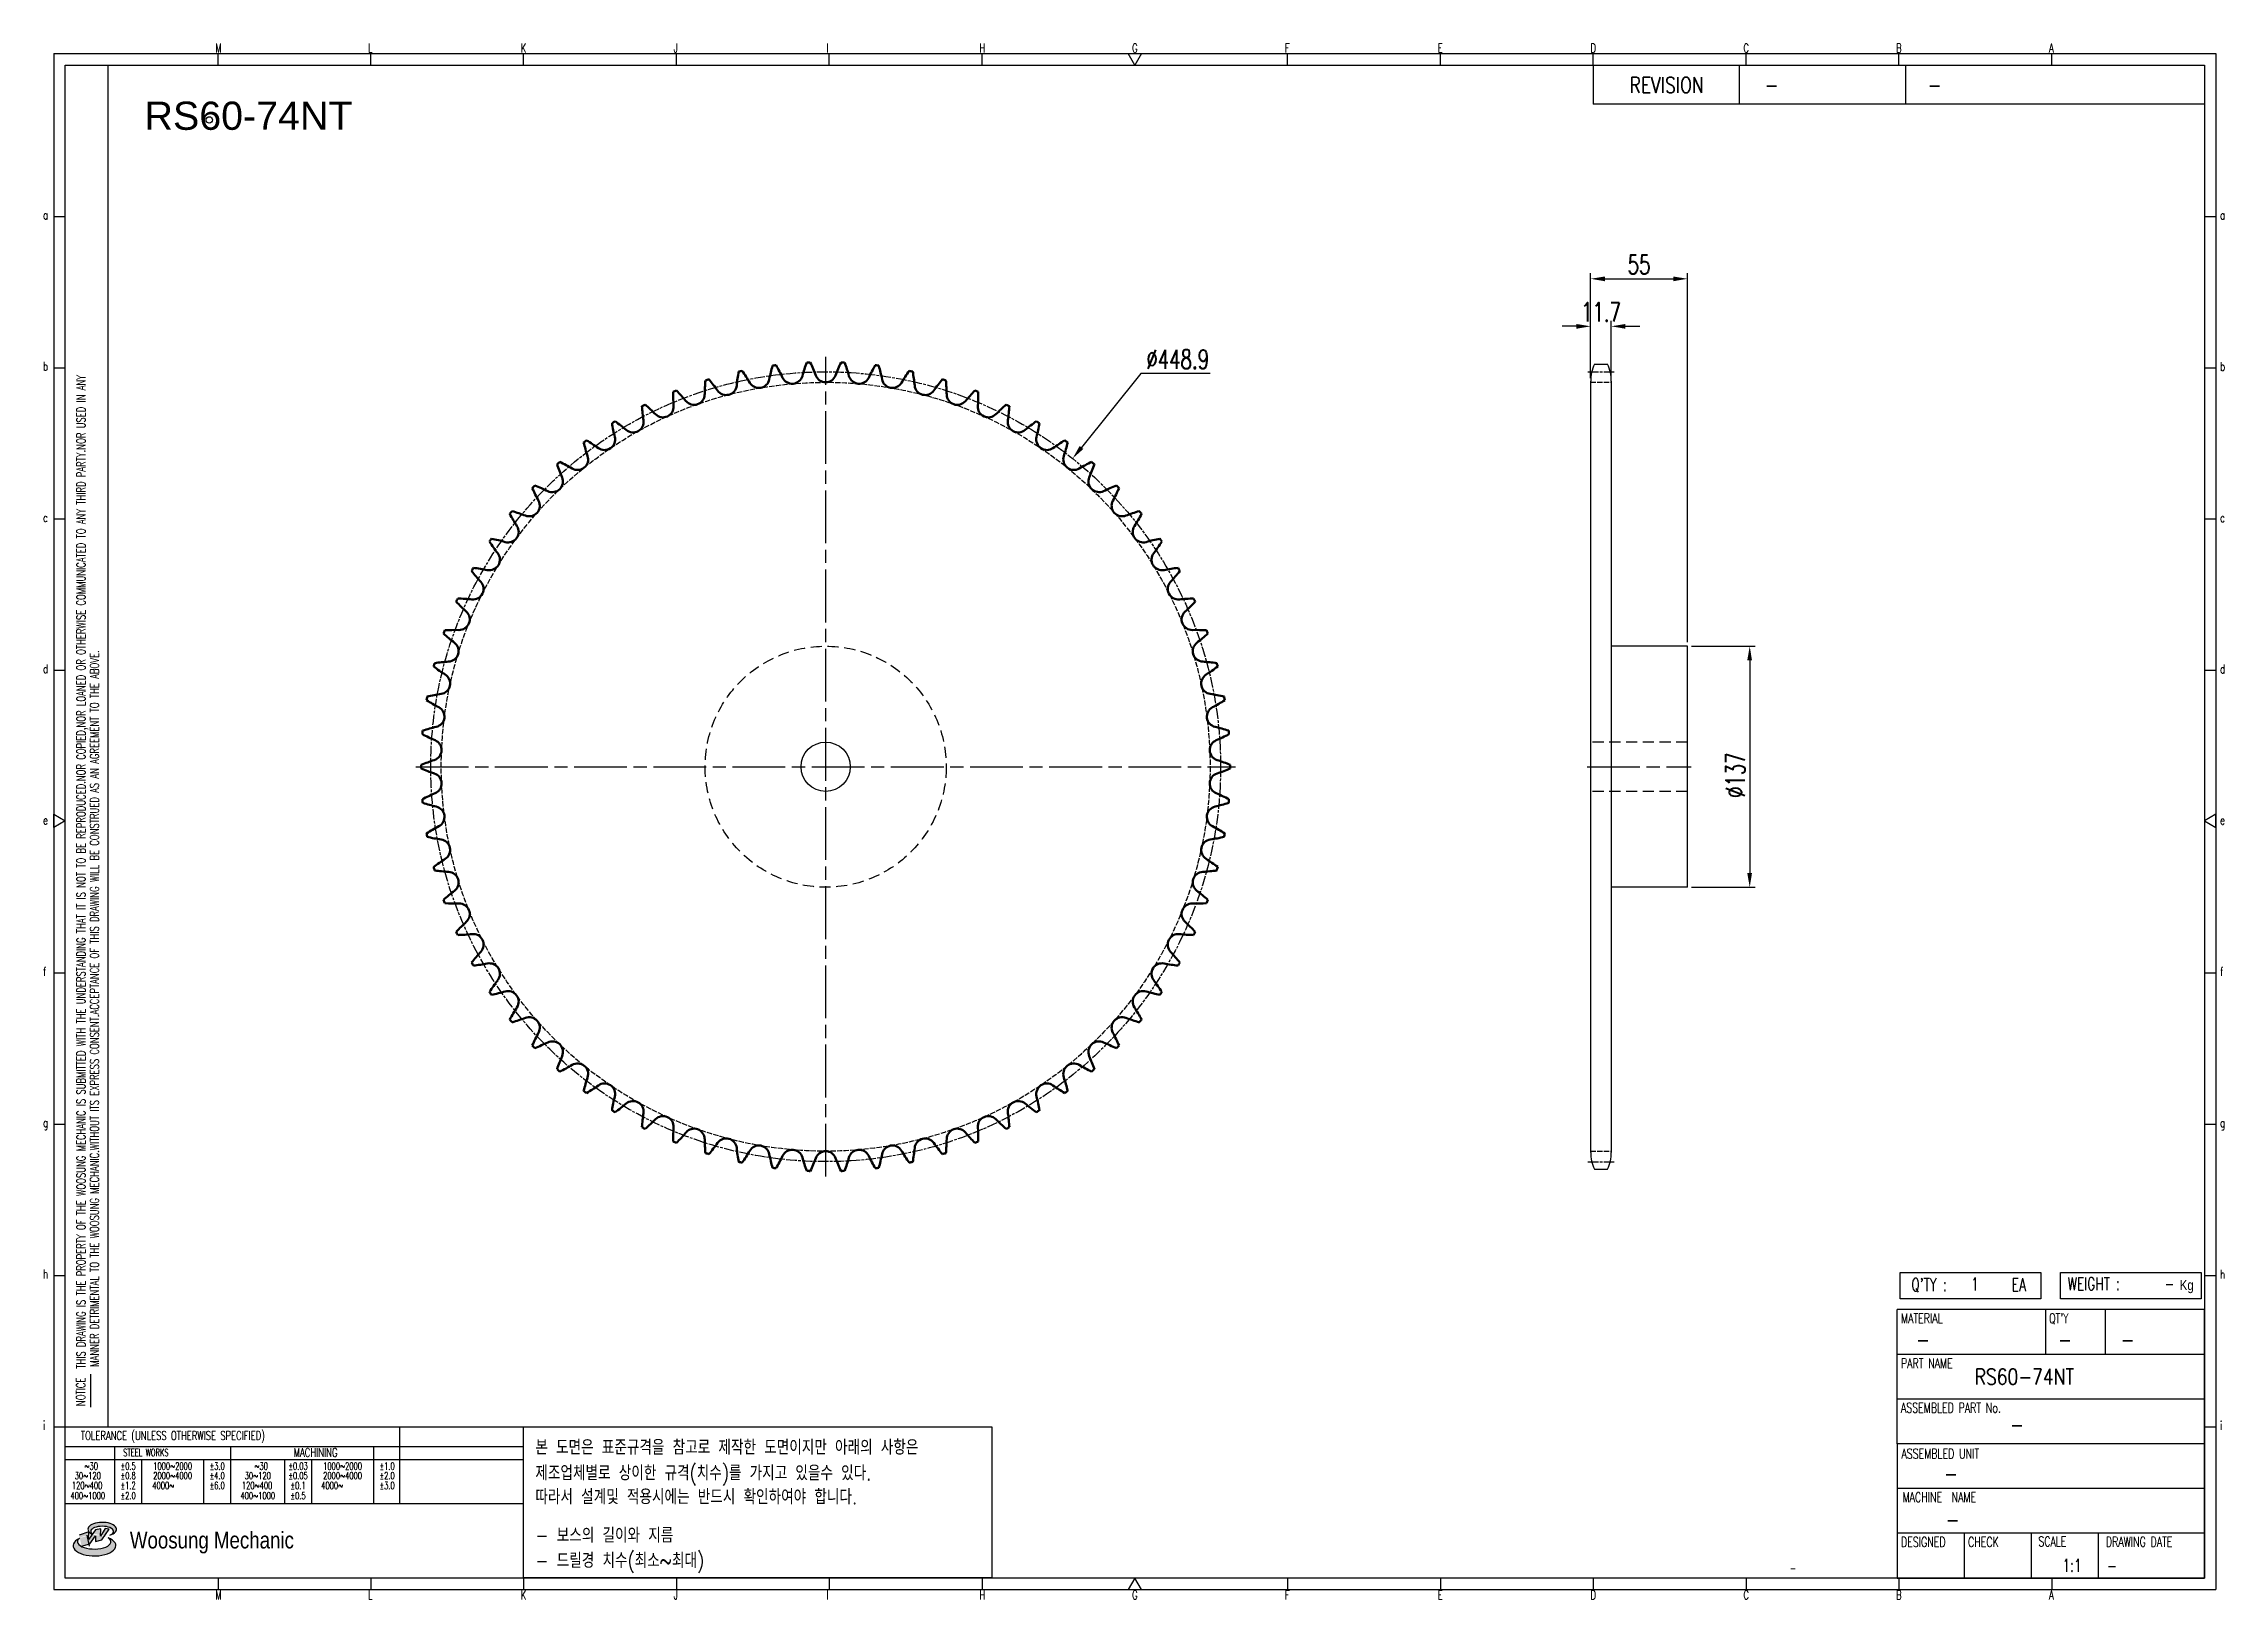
# Model space of a CAD drawing. Header units: millimetres. Extents: x 24037 to 25276, y 26 to 910.
import ezdxf
from ezdxf.enums import TextEntityAlignment as Align

# ---------------------------------------------------------------- set-up
doc = ezdxf.new("R2010")
doc.units = ezdxf.units.MM
for name, pattern in [('AM_ISO02W050', [7.5, 6, -1.5]), ('AM_ISO02W050x2', [3.75, 3, -0.75]), ('AM_ISO08W050', [18, 12, -1.5, 3, -1.5]), ('AM_ISO08W050x2', [9, 6, -0.75, 1.5, -0.75]), ('HIDDEN', [9.525, 6.35, -3.175])]:
    doc.linetypes.add(name, pattern=pattern)
for name, color, linetype, lineweight in [('AM_0N', 7, 'Continuous', 50), ('AM_3N', 6, 'AM_ISO02W050', 25), ('AM_7', 4, 'AM_ISO08W050', 25), ('AM_7N', 4, 'AM_ISO08W050', 25)]:
    doc.layers.add(name, color=color, linetype=linetype, lineweight=lineweight)
for name, color, linetype in [('HL', 2, 'HIDDEN'), ('S-DIM', 7, 'Continuous'), ('TITLE', 7, 'Continuous'), ('도면레이아웃', 7, 'Continuous')]:
    doc.layers.add(name, color=color, linetype=linetype)
doc.styles.add('HAN', font='ROMANS.shx', dxfattribs={"width": 0.7, "bigfont": 'whgtxt.shx'})
doc.styles.add('HKD_ST2', font='romans.shx', dxfattribs={"width": 0.7, "height": 4, "bigfont": '@extfont2.shx'})
doc.styles.add('HSG', font='SIMPLEX.shx', dxfattribs={"width": 0.7, "bigfont": 'HSG.shx'})
doc.styles.add('ROMANS', font='romans.shx', dxfattribs={"width": 0.7, "bigfont": 'whgtxt.shx'})
doc.styles.add('SLDTEXTSTYLE4', font='arial.ttf', dxfattribs={"width": 0.8})
doc.styles.get("Standard").update_dxf_attribs({"font": 'arial.ttf'})
doc.dimstyles.new('APP23', dxfattribs={"dimscale": 4.5, "dimtxt": 2.4, "dimasz": 1.8, "dimexe": 0.7, "dimexo": 0.5, "dimgap": 0.6, "dimtad": 1, "dimtoh": 1, "dimdec": 1, "dimrnd": 0.01, "dimzin": 9, "dimdsep": 46, "dimtxsty": 'HSG', "dimcen": 0, "dimclrd": 1, "dimclre": 1, "dimclrt": 256, "dimazin": 2, "dimtp": 1, "dimtm": 1, "dimtfac": 0.5, "dimtdec": 1, "dimtix": 1, "dimtofl": 0, "dimtmove": 0, "dimatfit": 3, "dimfxl": 0, "dimtvp": 1, "dimtolj": 2, "dimlwd": -1, "dimlwe": -1, "dimarcsym": 0})

# ---------------------------------------------------------------- blocks, each defined once
blk = doc.blocks.new('SUYWSHJH')
at = {"layer": '도면레이아웃'}
h = blk.add_hatch(color=10, dxfattribs=at)
h.paths.add_polyline_path([(1.544, 35.177), (1.554, 34.966), (1.779, 35.034), (2.054, 35.422), (1.908, 35.446), (1.728, 35.167), (1.741, 35.439), (1.547, 35.405), (1.292, 35.041), (1.295, 35.33), (0.943, 35.208), (1.03, 34.8), (1.336, 34.885)])
edge = h.paths.add_edge_path()
edge.add_ellipse((1.795, 35.421), major_axis=(-0.53, 0), ratio=0.487785, start_angle=122.36065, end_angle=403.39574)
edge.add_line((1.411, 35.244), (1.419, 35.261))
edge.add_ellipse((1.798, 35.344), major_axis=(-0.423, 0), ratio=0.444396, start_angle=131.58977, end_angle=386.19408, ccw=False)
edge = h.paths.add_edge_path()
edge.add_ellipse((1.512, 34.815), major_axis=(-0.793, 0), ratio=0.480113, start_angle=314.67633, end_angle=590.85213)
edge.add_ellipse((1.501, 34.958), major_axis=(-0.62, 0), ratio=0.43311, start_angle=331.7024, end_angle=574.42495, ccw=False)
for p, q in [((0, 90.118), (80.15, 90.118)), ((0, 90.118), (0, 33.191)), ((6.089, 89.693), (6.089, 90.118)), ((11.753, 89.693), (11.753, 90.118)), ((17.418, 89.693), (17.418, 90.118)), ((23.082, 89.693), (23.082, 90.118)), ((28.746, 89.693), (28.746, 90.118)), ((34.411, 89.693), (34.411, 90.118)), ((45.739, 89.693), (45.739, 90.118)), ((51.404, 89.693), (51.404, 90.118)), ((57.068, 89.693), (57.068, 90.118)), ((62.732, 89.693), (62.732, 90.118)), ((68.397, 89.693), (68.397, 90.118)), ((74.061, 89.693), (74.061, 90.118)), ((80.15, 90.118), (80.15, 33.191)), ((0, 84.085), (0.425, 84.085)), ((79.725, 84.085), (80.15, 84.085)), ((0, 78.478), (0.425, 78.478)), ((79.725, 78.478), (80.15, 78.478)), ((0, 72.87), (0.425, 72.87)), ((79.725, 72.87), (80.15, 72.87)), ((0, 67.262), (0.425, 67.262)), ((79.725, 67.262), (80.15, 67.262)), ((0, 56.047), (0.425, 56.047)), ((79.725, 56.047), (80.15, 56.047)), ((0, 50.439), (0.425, 50.439)), ((79.725, 50.439), (80.15, 50.439)), ((0, 44.832), (0.425, 44.832)), ((79.725, 44.832), (80.15, 44.832)), ((1.377, 39.947), (1.377, 41.174)), ((0, 39.224), (0.425, 39.224)), ((79.725, 39.224), (80.15, 39.224)), ((0, 33.191), (80.15, 33.191)), ((6.089, 33.616), (6.089, 33.191)), ((11.753, 33.616), (11.753, 33.191)), ((17.418, 33.616), (17.418, 33.191)), ((23.082, 33.616), (23.082, 33.191)), ((28.746, 33.616), (28.746, 33.191)), ((34.411, 33.616), (34.411, 33.191)), ((45.739, 33.616), (45.739, 33.191)), ((51.404, 33.616), (51.404, 33.191)), ((57.068, 33.616), (57.068, 33.191)), ((62.732, 33.616), (62.732, 33.191)), ((68.397, 33.616), (68.397, 33.191)), ((74.061, 33.616), (74.061, 33.191))]:
    blk.add_line(p, q)
at = {"color": 2}
for p, q in [((2.017, 39.224), (2.017, 89.693)), ((0.425, 39.224), (17.418, 39.224)), ((12.816, 39.224), (12.816, 36.382)), ((17.418, 33.616), (17.418, 39.224)), ((0.425, 38.487), (17.418, 38.487)), ((0.425, 38.012), (17.418, 38.012)), ((2.257, 38.487), (2.257, 36.382)), ((3.257, 38.012), (3.257, 36.382)), ((5.557, 38.012), (5.557, 36.382)), ((6.557, 38.5), (6.557, 36.382)), ((8.557, 38.012), (8.557, 36.382)), ((9.557, 38.026), (9.557, 36.382)), ((11.857, 38.487), (11.857, 36.382)), ((0.425, 36.382), (17.418, 36.382))]:
    blk.add_line(p, q, dxfattribs=at)
at = {"color": 6, "ltscale": 0.5}
for p, q in [((57.068, 89.693), (57.068, 88.246)), ((62.47, 89.693), (62.47, 88.246)), ((68.635, 89.693), (68.635, 88.246)), ((79.725, 88.246), (57.068, 88.246)), ((68.336, 38.59), (68.336, 43.563)), ((79.725, 43.563), (68.336, 43.563)), ((73.827, 43.563), (73.827, 41.905)), ((76.037, 43.563), (76.037, 41.905)), ((79.725, 38.59), (79.725, 43.563)), ((79.725, 41.905), (68.336, 41.905)), ((79.725, 40.248), (68.336, 40.248)), ((68.336, 38.59), (68.336, 33.616)), ((79.725, 38.59), (68.336, 38.59)), ((79.725, 33.616), (79.725, 38.59)), ((79.725, 36.932), (68.336, 36.932)), ((79.725, 35.274), (68.336, 35.274)), ((70.822, 33.616), (70.822, 35.274)), ((73.309, 33.616), (73.309, 35.274)), ((75.796, 33.616), (75.796, 35.274)), ((68.336, 33.616), (79.725, 33.616))]:
    blk.add_line(p, q, dxfattribs=at)
for points in [[(40.075, 89.693), (39.83, 90.118), (40.32, 90.118)], [(0.425, 89.693), (79.725, 89.693), (79.725, 33.616), (0.425, 33.616)], [(0.425, 61.679), (0, 61.433), (0, 61.924)], [(79.725, 61.679), (80.15, 61.433), (80.15, 61.924)], [(40.075, 33.616), (39.83, 33.191), (40.32, 33.191)]]:
    blk.add_lwpolyline(points, close=True)
at = {"layer": 'TITLE', "color": 20}
for p, q in [((68.449, 43.961), (68.449, 44.936)), ((68.449, 44.936), (73.654, 44.936)), ((73.654, 44.936), (73.654, 43.961)), ((74.39, 43.961), (74.39, 44.936)), ((74.39, 44.936), (79.595, 44.936)), ((79.595, 44.936), (79.595, 43.961)), ((73.654, 43.961), (68.449, 43.961)), ((79.595, 43.961), (74.39, 43.961))]:
    blk.add_line(p, q, dxfattribs=at)
at = {"layer": '도면레이아웃'}
for p, q in [((1.295, 35.33), (0.943, 35.208)), ((1.03, 34.8), (1.336, 34.885)), ((1.224, 35.208), (1.311, 34.8)), ((1.224, 35.208), (1.224, 35.208)), ((1.547, 35.405), (1.292, 35.041)), ((1.292, 35.041), (1.295, 35.33)), ((1.336, 34.885), (1.544, 35.177)), ((1.419, 35.261), (1.411, 35.244)), ((1.544, 35.177), (1.554, 34.966)), ((1.741, 35.439), (1.547, 35.405)), ((1.554, 34.966), (1.779, 35.034)), ((1.908, 35.446), (1.728, 35.167)), ((1.728, 35.167), (1.741, 35.439)), ((1.779, 35.034), (2.054, 35.422)), ((2.054, 35.422), (1.908, 35.446))]:
    blk.add_line(p, q, dxfattribs=at)
for centre, major_axis, ratio, start_param, end_param in [((1.795, 35.421), (-0.53, 0), 0.487785, 2.135596, 7.040584), ((1.512, 34.815), (-0.793, 0), 0.480113, 5.492138, 10.312315), ((1.501, 34.958), (-0.62, 0), 0.43311, 5.789299, 10.025607), ((1.798, 35.344), (-0.423, 0), 0.444396, 2.296675, 6.740358)]:
    blk.add_ellipse(centre, major_axis=major_axis, ratio=ratio, start_param=start_param, end_param=end_param, dxfattribs=at)
at = {"color": 4, "style": 'HKD_ST2', "width": 0.7}
for s, p in [('M', (5.988, 90.164)), ('L', (11.652, 90.164)), ('K', (17.316, 90.164)), ('J', (22.981, 90.164)), ('I', (28.645, 90.164)), ('H', (34.309, 90.164)), ('G', (39.974, 90.164)), ('F', (45.638, 90.164)), ('E', (51.302, 90.164)), ('D', (56.967, 90.164)), ('C', (62.631, 90.164)), ('B', (68.295, 90.164)), ('A', (73.96, 90.164)), ('a', (-0.395, 83.976)), ('a', (80.305, 83.97)), ('b', (-0.395, 78.368)), ('b', (80.305, 78.362)), ('c', (-0.395, 72.76)), ('c', (80.305, 72.754)), ('d', (-0.395, 67.153)), ('d', (80.305, 67.147)), ('e', (-0.395, 61.545)), ('e', (80.305, 61.539)), ('f', (-0.395, 55.937)), ('f', (80.305, 55.931)), ('g', (-0.395, 50.33)), ('g', (80.305, 50.324)), ('h', (-0.395, 44.722)), ('h', (80.305, 44.716)), ('i', (-0.395, 39.114)), ('i', (80.305, 39.108)), ('M', (5.988, 32.824)), ('L', (11.652, 32.824)), ('K', (17.316, 32.824)), ('J', (22.981, 32.824)), ('I', (28.645, 32.824)), ('H', (34.309, 32.824)), ('G', (39.974, 32.824)), ('F', (45.638, 32.824)), ('E', (51.302, 32.824)), ('D', (56.967, 32.824)), ('C', (62.631, 32.824)), ('B', (68.295, 32.824)), ('A', (73.96, 32.824))]:
    blk.add_text(s, height=0.326, dxfattribs=at).set_placement(p)
for s, height, style, width, p in [('REVISION', 0.5806, 'HAN', 0.8, (58.415, 88.664)), ('-', 0.581, 'HAN', 0.8, (63.426, 88.664)), ('-', 0.581, 'HAN', 0.8, (69.468, 88.664)), ("Q'TY : ", 0.4746, 'HKD_ST2', 0.7, (68.857, 44.253)), ('1', 0.475, 'HKD_ST2', 0.7, (71.071, 44.275)), ('EA', 0.4746, 'HKD_ST2', 0.7, (72.578, 44.253)), ('WEIGHT : ', 0.4746, 'HKD_ST2', 0.7, (74.65, 44.286)), ('-', 0.581, 'HAN', 0.8, (69.029, 42.157)), ('-', 0.581, 'HAN', 0.8, (74.289, 42.157)), ('-', 0.581, 'HAN', 0.8, (76.623, 42.157)), ('-', 0.581, 'HAN', 0.8, (72.515, 39.013)), ('-', 0.581, 'HAN', 0.8, (70.067, 37.189)), ('-', 0.581, 'HAN', 0.8, (70.126, 35.48)), ('1:1', 0.4746, 'HKD_ST2', 0.7, (74.458, 33.848)), ('-', 0.475, 'HKD_ST2', 0.7, (76.112, 33.837))]:
    blk.add_text(s, height=height, dxfattribs=dict(style=style, width=width)).set_placement(p)
at = {"color": 6, "style": 'HKD_ST2', "width": 0.7}
for s, p in [(' THIS DRAWING IS THE PROPERTY OF THE WOOSUNG MECHANIC IS SUBMITTED WITH THE UNDERSTANDING THAT IT IS NOT TO BE REPRODUCED.NOR COPIED,NOR LOANED OR OTHERWISE COMMUNICATED TO ANY THIRD PARTY.NOR USED IN ANY', (1.173, 41.217)), ('MANNER DETRIMENTAL TO THE WOOSUNG MECHANIC.WITHOUT ITS EXPRESS CONSENT.ACCEPTANCE OF THIS DRAWING WILL BE CONSTRUED AS AN AGREEMENT TO THE ABOVE.', (1.672, 41.447))]:
    blk.add_text(s, height=0.326266, rotation=90, dxfattribs=at).set_placement(p)
at = {"style": 'HKD_ST2', "width": 0.7}
blk.add_text('-', height=0.475, dxfattribs=at).set_placement((78.613, 44.286), align=Align.RIGHT)
at = {"color": 4, "style": 'HKD_ST2', "width": 0.7}
for s, height, p in [('MATERIAL', 0.3651, (68.474, 43.425)), ("QT'Y", 0.3651, (73.965, 43.425)), ('PART NAME', 0.3651, (68.474, 41.756)), ('ASSEMBLED PART No.', 0.36511, (68.474, 40.109)), ('ASSEMBLED UNIT', 0.36511, (68.49, 38.408)), ('MACHINE  NAME', 0.36511, (68.532, 36.794)), ('DESIGNED', 0.3651, (68.474, 35.136)), ('CHECK', 0.3651, (70.961, 35.136)), ('SCALE', 0.3651, (73.566, 35.153)), ('DRAWING DATE', 0.36511, (76.071, 35.141))]:
    blk.add_text(s, height=height, dxfattribs=at).set_placement(p, align=Align.TOP_LEFT)
at = {"style": 'HKD_ST2', "width": 0.7}
blk.add_text('NOTICE', height=0.3263, rotation=90, dxfattribs=at).set_placement((1.163, 39.988))
for s, height, style, width, p in [('TOLERANCE (UNLESS OTHERWISE SPECIFIED)', 0.32627, 'HKD_ST2', 0.7, (4.417, 38.896)), ('-', 0.326, 'ROMANS', 0.65, (64.469, 33.975))]:
    blk.add_text(s, height=height, dxfattribs=dict(style=style, width=width)).set_placement(p, align=Align.MIDDLE_CENTER)
at = {"color": 4, "style": 'HKD_ST2', "width": 0.7}
for s, height, p in [('STEEL WORKS', 0.26101, (3.416, 38.268)), ('MACHINING', 0.3263, (9.707, 38.27)), ('%%P0.5', 0.261, (2.757, 37.762)), ('%%P0.8', 0.261, (2.757, 37.411)), ('%%P3.0', 0.261, (6.057, 37.762)), ('%%P4.0', 0.261, (6.057, 37.411)), ('%%P0.03', 0.261, (9.057, 37.762)), ('%%P0.05', 0.261, (9.057, 37.411)), ('%%P1.0', 0.261, (12.357, 37.762)), ('%%P2.0', 0.261, (12.357, 37.411)), ('%%P1.2', 0.261, (2.757, 37.045)), ('%%P2.0', 0.261, (2.757, 36.67)), ('%%P6.0', 0.261, (6.057, 37.045)), ('%%P0.1', 0.261, (9.057, 37.045)), ('%%P0.5', 0.261, (9.057, 36.67)), ('%%P3.0', 0.261, (12.357, 37.045))]:
    blk.add_text(s, height=height, dxfattribs=at).set_placement(p, align=Align.MIDDLE)
for s, height, p in [('30%%126120', 0.261, (1.263, 37.411)), ('%%12630', 0.261, (1.389, 37.762)), ('2000%%1264000', 0.26101, (4.407, 37.411)), ('1000%%1262000', 0.26101, (4.407, 37.762)), ('30%%126120', 0.261, (7.563, 37.411)), ('%%12630', 0.261, (7.689, 37.762)), ('2000%%1264000', 0.26101, (10.707, 37.411)), ('1000%%1262000', 0.26101, (10.707, 37.762)), ('400%%1261000', 0.26101, (1.263, 36.67)), ('120%%126400', 0.26101, (1.237, 37.045)), ('4000%%126', 0.261, (4.061, 37.045)), ('400%%1261000', 0.26101, (7.563, 36.67)), ('120%%126400', 0.26101, (7.537, 37.045)), ('4000%%126', 0.261, (10.321, 37.045))]:
    blk.add_text(s, height=height, dxfattribs=at).set_placement(p, align=Align.MIDDLE_CENTER)
at = {"color": 1, "style": 'SLDTEXTSTYLE4', "width": 0.8}
blk.add_text('Woosung Mechanic', height=0.61957, dxfattribs=at).set_placement((2.822, 34.711))
at = {"layer": 'TITLE', "width": 0.8}
blk.add_text('Kg', height=0.3789, dxfattribs=at).set_placement((78.807, 44.286))
blk = doc.blocks.new('*D2')
at = {"layer": 'Defpoints', "color": 0, "transparency": 16777216}
for p in [(24928, 749.5), (24916.3, 717.7), (24928, 717.7)]:
    blk.add_point(p, dxfattribs=at)
at = {"layer": 'S-DIM', "color": 1, "transparency": 16777216}
for p, q in [((24908.2, 749.5), (24900.1, 749.5)), ((24916.3, 720), (24916.3, 752.6)), ((24928, 720), (24928, 752.6)), ((24936.1, 749.5), (24944.2, 749.5))]:
    blk.add_line(p, q, dxfattribs=at)
for points in [[(24908.2, 750.8), (24908.2, 748.1), (24916.3, 749.5)], [(24936.1, 750.8), (24936.1, 748.1), (24928, 749.5)]]:
    blk.add_solid(points, dxfattribs=at)
at = {"layer": 'S-DIM', "transparency": 16777216, "insert": (24922.2, 757.6), "char_height": 10.8, "attachment_point": 5, "style": 'HSG'}
blk.add_mtext('\\A2;11.7', dxfattribs=at)
blk = doc.blocks.new('*D3')
at = {"layer": 'Defpoints', "color": 0, "transparency": 16777216}
for p in [(24971.3, 776.5), (24916.3, 717.7), (24971.3, 567.7)]:
    blk.add_point(p, dxfattribs=at)
at = {"layer": 'S-DIM', "color": 1, "transparency": 16777216}
for p, q in [((24916.3, 720), (24916.3, 779.6)), ((24924.4, 776.5), (24963.2, 776.5)), ((24971.3, 569.9), (24971.3, 779.6))]:
    blk.add_line(p, q, dxfattribs=at)
for points in [[(24924.4, 777.8), (24924.4, 775.1), (24916.3, 776.5)], [(24963.2, 777.8), (24963.2, 775.1), (24971.3, 776.5)]]:
    blk.add_solid(points, dxfattribs=at)
at = {"layer": 'S-DIM', "transparency": 16777216, "insert": (24943.8, 784.6), "char_height": 10.8, "attachment_point": 5, "style": 'HSG'}
blk.add_mtext('\\A2;55', dxfattribs=at)
blk = doc.blocks.new('*D4')
at = {"layer": 'Defpoints', "color": 0, "transparency": 16777216}
for p in [(24971.3, 567.7), (24971.3, 430.7), (25006.7, 430.7)]:
    blk.add_point(p, dxfattribs=at)
at = {"layer": 'S-DIM', "color": 1, "transparency": 16777216}
for p, q in [((24973.6, 567.7), (25009.8, 567.7)), ((25006.7, 559.6), (25006.7, 438.8)), ((24973.6, 430.7), (25009.8, 430.7))]:
    blk.add_line(p, q, dxfattribs=at)
for points in [[(25005.3, 559.6), (25008, 559.6), (25006.7, 567.7)], [(25005.3, 438.8), (25008, 438.8), (25006.7, 430.7)]]:
    blk.add_solid(points, dxfattribs=at)
at = {"layer": 'S-DIM', "transparency": 16777216, "insert": (24998.6, 494.4), "char_height": 10.8, "attachment_point": 5, "rotation": 90, "style": 'HSG'}
blk.add_mtext('\\A2;%%c137', dxfattribs=at)
blk = doc.blocks.new('*D5')
at = {"layer": 'Defpoints', "color": 0, "transparency": 16777216}
for p in [(24621.9, 674.4), (24341.2, 324)]:
    blk.add_point(p, dxfattribs=at)
at = {"layer": 'S-DIM', "color": 1, "transparency": 16777216}
for p, q in [((24660.6, 722.7), (24626.9, 680.7)), ((24700, 722.7), (24660.6, 722.7))]:
    blk.add_line(p, q, dxfattribs=at)
blk.add_solid([(24625.9, 681.5), (24628, 679.8), (24621.9, 674.4)], dxfattribs=at)
at = {"layer": 'S-DIM', "transparency": 16777216, "insert": (24681.6, 730.8), "char_height": 10.8, "attachment_point": 5, "style": 'HSG'}
blk.add_mtext('\\A2;∅448.9', dxfattribs=at)

msp = doc.modelspace()

# ---------------------------------------------------------------- linework, layer by layer
for p, q in [((24918.41, 727.89), (24925.94, 727.89)), ((24916.33, 280), (24916.33, 718.39)), ((24928.03, 718.39), (24928.03, 280)), ((24971.33, 567.7), (24928.03, 567.7)), ((24971.33, 430.7), (24971.33, 567.7)), ((24971.33, 430.7), (24928.03, 430.7)), ((24918.41, 270.5), (24925.94, 270.5))]:
    msp.add_line(p, q)
at = {"color": 4}
msp.add_lwpolyline([(24309.89, 124.14), (24576.05, 124.14), (24576.05, 38.17), (24309.89, 38.17)], close=True, dxfattribs=at)
for centre, radius in [((24131.24, 866.74), 1.85), ((24481.55, 499.2), 14)]:
    msp.add_circle(centre, radius)
for centre, start, end in [((24939.03, 718.39), 155.25994, 180), ((24905.33, 718.39), 0, 24.74006), ((24939.03, 280), 180, 204.74006), ((24905.33, 280), 335.25994, 0)]:
    msp.add_arc(centre, 22.7, start, end)
at = {"layer": 'AM_0N'}
for centre, radius, start, end in [((24481.55, 499.2), 229.94, 106.77065, 107.2834), ((24331.32, 650.36), 108.62, 35.2027, 39.43817), ((24538.99, 704.43), 108.62, 169.75102, 173.98649), ((24481.55, 499.2), 229.94, 101.90579, 102.41853), ((24344.68, 662.55), 108.62, 30.33784, 34.57331), ((24443.61, 720.46), 6.01, 210.33784, 349.12162), ((24556.19, 698.82), 108.62, 164.88615, 169.12162), ((24481.55, 499.2), 229.94, 97.04092, 97.55367), ((24359.03, 673.57), 108.62, 25.47297, 29.70844), ((24462.52, 722.88), 6.01, 205.47297, 344.25676), ((24572.85, 691.77), 108.62, 160.02129, 164.25676), ((24481.55, 499.2), 229.94, 92.17606, 92.6888), ((24374.26, 683.34), 108.62, 20.60811, 24.84358), ((24481.55, 723.68), 6.01, 200.60811, 339.39189), ((24588.85, 683.34), 108.62, 155.15642, 159.39189), ((24481.55, 499.2), 229.94, 87.3112, 87.82394), ((24390.26, 691.77), 108.62, 15.74324, 19.97871), ((24500.59, 722.88), 6.01, 195.74324, 334.52703), ((24604.08, 673.57), 108.62, 150.29156, 154.52703), ((24481.55, 499.2), 229.94, 82.44633, 82.95908), ((24406.92, 698.82), 108.62, 10.87838, 15.11385), ((24519.49, 720.46), 6.01, 190.87838, 329.66216), ((24618.43, 662.55), 108.62, 145.42669, 149.66216), ((24481.55, 499.2), 229.94, 77.58147, 78.09421), ((24424.12, 704.43), 108.62, 6.01351, 10.24898), ((24631.79, 650.36), 108.62, 140.56183, 144.7973), ((24481.55, 499.2), 229.94, 72.7166, 73.22935), ((24481.55, 499.2), 229.94, 111.63552, 112.14826), ((24503.48, 711.19), 108.62, 179.48075, 183.71622), ((24319.04, 637.07), 108.62, 40.06757, 44.30304), ((24406.77, 710.86), 6.01, 220.06757, 358.85135), ((24521.38, 708.56), 108.62, 174.61588, 178.85135), ((24424.99, 716.44), 6.01, 215.2027, 353.98649), ((24538.12, 716.44), 6.01, 186.01351, 324.7973), ((24441.73, 708.56), 108.62, 1.14865, 5.38412), ((24556.34, 710.86), 6.01, 181.14865, 319.93243), ((24644.07, 637.07), 108.62, 135.69696, 139.93243), ((24481.55, 499.2), 229.94, 67.85174, 68.36448), ((24459.63, 711.19), 108.62, 356.28378, 0.51925), ((24481.55, 499.2), 229.94, 121.36525, 121.87799), ((24467.34, 711.84), 108.62, 189.21048, 193.44595), ((24298.08, 607.62), 108.62, 49.7973, 54.03276), ((24372.07, 695.18), 6.01, 229.7973, 8.58108), ((24481.55, 499.2), 229.94, 116.50038, 117.01313), ((24485.42, 712.28), 108.62, 184.34561, 188.58108), ((24307.93, 622.79), 108.62, 44.93243, 49.1679), ((24389.09, 703.76), 6.01, 224.93243, 3.71622), ((24574.02, 703.76), 6.01, 176.28378, 315.06757), ((24655.17, 622.79), 108.62, 130.8321, 135.06757), ((24481.55, 499.2), 229.94, 62.98687, 63.49962), ((24591.03, 695.18), 6.01, 171.41892, 310.2027), ((24477.68, 712.28), 108.62, 351.41892, 355.65439), ((24665.03, 607.62), 108.62, 125.96724, 130.2027), ((24481.55, 499.2), 229.94, 58.12201, 58.63475), ((24495.77, 711.84), 108.62, 346.55405, 350.78952), ((24481.55, 499.2), 229.94, 126.23011, 126.74286), ((24449.36, 709.87), 108.62, 194.07534, 198.31081), ((24289.54, 591.67), 108.62, 54.66216, 58.89763), ((24355.85, 685.19), 6.01, 234.66216, 13.44595), ((24607.26, 685.19), 6.01, 166.55405, 305.33784), ((24673.56, 591.67), 108.62, 121.10237, 125.33784), ((24513.75, 709.87), 108.62, 341.68919, 345.92466), ((24481.55, 499.2), 229.94, 53.25714, 53.76989), ((24481.55, 499.2), 229.94, 131.09498, 131.60772), ((24431.6, 706.38), 108.62, 198.94021, 203.17568), ((24282.39, 575.06), 108.62, 59.52703, 63.76249), ((24340.53, 673.86), 6.01, 239.52703, 18.31081), ((24622.58, 673.86), 6.01, 161.68919, 300.47297), ((24680.72, 575.06), 108.62, 116.23751, 120.47297), ((24531.5, 706.38), 108.62, 336.82432, 341.05979), ((24481.55, 499.2), 229.94, 48.39228, 48.90502), ((24481.55, 499.2), 229.94, 135.95984, 136.47259), ((24414.21, 701.4), 108.62, 203.80507, 208.04054), ((24276.68, 557.89), 108.62, 64.39189, 68.62736), ((24326.22, 661.27), 6.01, 244.39189, 23.17568), ((24636.89, 661.27), 6.01, 156.82432, 295.60811), ((24686.43, 557.89), 108.62, 111.37264, 115.60811), ((24548.89, 701.4), 108.62, 331.95946, 336.19493), ((24481.55, 499.2), 229.94, 43.52741, 44.04016), ((24313.04, 647.51), 6.01, 249.25676, 28.04054), ((24650.07, 647.51), 6.01, 151.95946, 290.74324), ((24301.07, 632.68), 6.01, 254.12162, 32.90541), ((24481.55, 499.2), 229.94, 140.82471, 141.33745), ((24397.31, 694.96), 108.62, 208.66994, 212.90541), ((24272.44, 540.31), 108.62, 69.25676, 73.49222), ((24690.67, 540.31), 108.62, 106.50778, 110.74324), ((24662.04, 632.68), 6.01, 147.09459, 285.87838), ((24565.8, 694.96), 108.62, 327.09459, 331.33006), ((24481.55, 499.2), 229.94, 38.66255, 39.17529), ((24290.4, 616.9), 6.01, 258.98649, 37.77027), ((24481.55, 499.2), 229.94, 145.68957, 146.20232), ((24381.01, 687.11), 108.62, 213.5348, 217.77027), ((24269.7, 522.42), 108.62, 74.12162, 78.35709), ((24693.4, 522.42), 108.62, 101.64291, 105.87838), ((24672.71, 616.9), 6.01, 142.22973, 281.01351), ((24582.1, 687.11), 108.62, 322.22973, 326.4652), ((24481.55, 499.2), 229.94, 33.79768, 34.31043), ((24481.55, 499.2), 229.94, 150.55444, 151.06718), ((24365.44, 677.91), 108.62, 218.39967, 222.63514), ((24268.5, 504.37), 108.62, 78.98649, 83.22195), ((24694.61, 504.37), 108.62, 96.77805, 101.01351), ((24597.67, 677.91), 108.62, 317.36486, 321.60033), ((24481.55, 499.2), 229.94, 28.93282, 29.44556), ((24281.1, 600.26), 6.01, 263.85135, 42.63514), ((24682, 600.26), 6.01, 137.36486, 276.14865), ((24481.55, 499.2), 229.94, 155.4193, 155.93205), ((24350.7, 667.42), 108.62, 223.26453, 227.5), ((24268.82, 486.29), 108.62, 83.85135, 88.08682), ((24273.25, 582.9), 6.01, 268.71622, 47.5), ((24694.28, 486.29), 108.62, 91.91318, 96.14865), ((24689.85, 582.9), 6.01, 132.5, 271.28378), ((24612.41, 667.42), 108.62, 312.5, 316.73547), ((24481.55, 499.2), 229.94, 24.06795, 24.5807), ((24481.55, 499.2), 229.94, 160.28417, 160.79691), ((24336.9, 655.71), 108.62, 228.1294, 232.36486), ((24270.69, 468.29), 108.62, 88.71622, 92.95168), ((24692.42, 468.29), 108.62, 87.04832, 91.28378), ((24626.2, 655.71), 108.62, 307.63514, 311.8706), ((24481.55, 499.2), 229.94, 19.20309, 19.71583), ((24481.55, 499.2), 229.94, 165.14903, 165.66178), ((24274.07, 450.52), 108.62, 93.58108, 97.81655), ((24266.91, 564.93), 6.01, 273.58108, 52.36486), ((24696.2, 564.93), 6.01, 127.63514, 266.41892), ((24689.04, 450.52), 108.62, 82.18345, 86.41892), ((24481.55, 499.2), 229.94, 14.33822, 14.85097), ((24324.15, 642.88), 108.62, 232.99426, 237.22973), ((24262.1, 546.49), 6.01, 278.44595, 57.22973), ((24701, 546.49), 6.01, 122.77027, 261.55405), ((24638.95, 642.88), 108.62, 302.77027, 307.00574), ((24481.55, 499.2), 229.94, 170.0139, 170.52664), ((24312.53, 629.01), 108.62, 237.85913, 242.09459), ((24278.94, 433.1), 108.62, 98.44595, 102.68141), ((24258.88, 527.71), 6.01, 283.31081, 62.09459), ((24704.22, 527.71), 6.01, 117.90541, 256.68919), ((24684.17, 433.1), 108.62, 77.31859, 81.55405), ((24650.57, 629.01), 108.62, 297.90541, 302.14087), ((24481.55, 499.2), 229.94, 9.47336, 9.9861), ((24285.28, 416.16), 108.62, 103.31081, 107.54628), ((24677.83, 416.16), 108.62, 72.45372, 76.68919), ((24481.55, 499.2), 229.94, 174.87876, 175.39151), ((24302.13, 614.21), 108.62, 242.72399, 246.95946), ((24257.27, 508.72), 6.01, 288.17568, 66.95946), ((24705.84, 508.72), 6.01, 113.04054, 251.82432), ((24660.97, 614.21), 108.62, 293.04054, 297.27601), ((24481.55, 499.2), 229.94, 4.60849, 5.12124), ((24293.03, 399.81), 108.62, 108.17568, 112.41114), ((24481.55, 499.2), 229.94, 179.74363, 180.25637), ((24293.03, 598.58), 108.62, 247.58886, 251.82432), ((24670.08, 399.81), 108.62, 67.58886, 71.82432), ((24670.08, 598.58), 108.62, 288.17568, 292.41114), ((24481.55, 499.2), 229.94, 359.74363, 0.25637), ((24302.13, 384.18), 108.62, 113.04054, 117.27601), ((24257.27, 489.67), 6.01, 293.04054, 71.82432), ((24705.84, 489.67), 6.01, 108.17568, 246.95946), ((24660.97, 384.18), 108.62, 62.72399, 66.95946), ((24481.55, 499.2), 229.94, 184.60849, 185.12124), ((24285.28, 582.24), 108.62, 252.45372, 256.68919), ((24258.88, 470.68), 6.01, 297.90541, 76.68919), ((24704.22, 470.68), 6.01, 103.31081, 242.09459), ((24677.83, 582.24), 108.62, 283.31081, 287.54628), ((24481.55, 499.2), 229.94, 354.87876, 355.39151), ((24312.53, 369.38), 108.62, 117.90541, 122.14087), ((24481.55, 499.2), 229.94, 189.47336, 189.9861), ((24278.94, 565.29), 108.62, 257.31859, 261.55405), ((24684.17, 565.29), 108.62, 278.44595, 282.68141), ((24650.57, 369.38), 108.62, 57.85913, 62.09459), ((24481.55, 499.2), 229.94, 350.0139, 350.52664), ((24324.15, 355.51), 108.62, 122.77027, 127.00574), ((24262.1, 451.9), 6.01, 302.77027, 81.55405), ((24701, 451.9), 6.01, 98.44595, 237.22973), ((24638.95, 355.51), 108.62, 52.99426, 57.22973), ((24481.55, 499.2), 229.94, 194.33822, 194.85097), ((24274.07, 547.87), 108.62, 262.18345, 266.41892), ((24266.91, 433.46), 6.01, 307.63514, 86.41892), ((24696.2, 433.46), 6.01, 93.58108, 232.36486), ((24689.04, 547.87), 108.62, 273.58108, 277.81655), ((24481.55, 499.2), 229.94, 345.14903, 345.66178), ((24336.9, 342.68), 108.62, 127.63514, 131.8706), ((24481.55, 499.2), 229.94, 199.20309, 199.71583), ((24270.69, 530.1), 108.62, 267.04832, 271.28378), ((24273.25, 415.5), 6.01, 312.5, 91.28378), ((24689.85, 415.5), 6.01, 88.71622, 227.5), ((24692.42, 530.1), 108.62, 268.71622, 272.95168), ((24626.2, 342.68), 108.62, 48.1294, 52.36486), ((24481.55, 499.2), 229.94, 340.28417, 340.79691), ((24350.7, 330.98), 108.62, 132.5, 136.73547), ((24612.41, 330.98), 108.62, 43.26453, 47.5), ((24481.55, 499.2), 229.94, 204.06795, 204.5807), ((24268.82, 512.11), 108.62, 271.91318, 276.14865), ((24281.1, 398.13), 6.01, 317.36486, 96.14865), ((24682, 398.13), 6.01, 83.85135, 222.63514), ((24694.28, 512.11), 108.62, 263.85135, 268.08682), ((24481.55, 499.2), 229.94, 335.4193, 335.93205), ((24365.44, 320.49), 108.62, 137.36486, 141.60033), ((24481.55, 499.2), 229.94, 208.93282, 209.44556), ((24268.5, 494.02), 108.62, 276.77805, 281.01351), ((24290.4, 381.5), 6.01, 322.22973, 101.01351), ((24672.71, 381.5), 6.01, 78.98649, 217.77027), ((24694.61, 494.02), 108.62, 258.98649, 263.22195), ((24597.67, 320.49), 108.62, 38.39967, 42.63514), ((24481.55, 499.2), 229.94, 330.55444, 331.06718), ((24381.01, 311.28), 108.62, 142.22973, 146.4652), ((24582.1, 311.28), 108.62, 33.5348, 37.77027), ((24481.55, 499.2), 229.94, 213.79768, 214.31043), ((24269.7, 475.97), 108.62, 281.64291, 285.87838), ((24301.07, 365.71), 6.01, 327.09459, 105.87838), ((24397.31, 303.43), 108.62, 147.09459, 151.33006), ((24662.04, 365.71), 6.01, 74.12162, 212.90541), ((24565.8, 303.43), 108.62, 28.66994, 32.90541), ((24693.4, 475.97), 108.62, 254.12162, 258.35709), ((24481.55, 499.2), 229.94, 325.68957, 326.20232), ((24481.55, 499.2), 229.94, 218.66255, 219.17529), ((24272.44, 458.09), 108.62, 286.50778, 290.74324), ((24313.04, 350.88), 6.01, 331.95946, 110.74324), ((24414.21, 296.99), 108.62, 151.95946, 156.19493), ((24650.07, 350.88), 6.01, 69.25676, 208.04054), ((24548.89, 296.99), 108.62, 23.80507, 28.04054), ((24690.67, 458.09), 108.62, 249.25676, 253.49222), ((24481.55, 499.2), 229.94, 320.82471, 321.33745), ((24481.55, 499.2), 229.94, 223.52741, 224.04016), ((24276.68, 440.5), 108.62, 291.37264, 295.60811), ((24326.22, 337.13), 6.01, 336.82432, 115.60811), ((24431.6, 292.01), 108.62, 156.82432, 161.05979), ((24636.89, 337.13), 6.01, 64.39189, 203.17568), ((24531.5, 292.01), 108.62, 18.94021, 23.17568), ((24686.43, 440.5), 108.62, 244.39189, 248.62736), ((24481.55, 499.2), 229.94, 315.95984, 316.47259), ((24481.55, 499.2), 229.94, 228.39228, 228.90502), ((24282.39, 423.34), 108.62, 296.23751, 300.47297), ((24340.53, 324.54), 6.01, 341.68919, 120.47297), ((24449.36, 288.52), 108.62, 161.68919, 165.92466), ((24622.58, 324.54), 6.01, 59.52703, 198.31081), ((24513.75, 288.52), 108.62, 14.07534, 18.31081), ((24680.72, 423.34), 108.62, 239.52703, 243.76249), ((24481.55, 499.2), 229.94, 311.09498, 311.60772), ((24481.55, 499.2), 229.94, 233.25714, 233.76989), ((24289.54, 406.72), 108.62, 301.10237, 305.33784), ((24355.85, 313.21), 6.01, 346.55405, 125.33784), ((24467.34, 286.55), 108.62, 166.55405, 170.78952), ((24607.26, 313.21), 6.01, 54.66216, 193.44595), ((24495.77, 286.55), 108.62, 9.21048, 13.44595), ((24673.56, 406.72), 108.62, 234.66216, 238.89763), ((24481.55, 499.2), 229.94, 306.23011, 306.74286), ((24481.55, 499.2), 229.94, 238.12201, 238.63475), ((24298.08, 390.77), 108.62, 305.96724, 310.2027), ((24372.07, 303.22), 6.01, 351.41892, 130.2027), ((24485.42, 286.11), 108.62, 171.41892, 175.65439), ((24307.93, 375.6), 108.62, 310.8321, 315.06757), ((24389.09, 294.64), 6.01, 356.28378, 135.06757), ((24574.02, 294.64), 6.01, 44.93243, 183.71622), ((24655.17, 375.6), 108.62, 224.93243, 229.1679), ((24591.03, 303.22), 6.01, 49.7973, 188.58108), ((24477.68, 286.11), 108.62, 4.34561, 8.58108), ((24665.03, 390.77), 108.62, 229.7973, 234.03276), ((24481.55, 499.2), 229.94, 301.36525, 301.87799), ((24481.55, 499.2), 229.94, 242.98687, 243.49962), ((24503.48, 287.21), 108.62, 176.28378, 180.51925), ((24481.55, 499.2), 229.94, 247.85174, 248.36448), ((24319.04, 361.32), 108.62, 315.69696, 319.93243), ((24406.77, 287.53), 6.01, 1.14865, 139.93243), ((24521.38, 289.83), 108.62, 181.14865, 185.38412), ((24331.32, 348.04), 108.62, 320.56183, 324.7973), ((24424.99, 281.95), 6.01, 6.01351, 144.7973), ((24538.12, 281.95), 6.01, 35.2027, 173.98649), ((24631.79, 348.04), 108.62, 215.2027, 219.43817), ((24441.73, 289.83), 108.62, 354.61588, 358.85135), ((24556.34, 287.53), 6.01, 40.06757, 178.85135), ((24644.07, 361.32), 108.62, 220.06757, 224.30304), ((24481.55, 499.2), 229.94, 291.63552, 292.14826), ((24459.63, 287.21), 108.62, 359.48075, 3.71622), ((24481.55, 499.2), 229.94, 296.50038, 297.01313), ((24481.55, 499.2), 229.94, 252.7166, 253.22935), ((24538.99, 293.96), 108.62, 186.01351, 190.24898), ((24481.55, 499.2), 229.94, 257.58147, 258.09421), ((24344.68, 335.84), 108.62, 325.42669, 329.66216), ((24443.61, 277.94), 6.01, 10.87838, 149.66216), ((24556.19, 299.57), 108.62, 190.87838, 195.11385), ((24359.03, 324.82), 108.62, 330.29156, 334.52703), ((24462.52, 275.52), 6.01, 15.74324, 154.52703), ((24572.85, 306.62), 108.62, 195.74324, 199.97871), ((24374.26, 315.06), 108.62, 335.15642, 339.39189), ((24481.55, 274.71), 6.01, 20.60811, 159.39189), ((24588.85, 315.06), 108.62, 200.60811, 204.84358), ((24390.26, 306.62), 108.62, 340.02129, 344.25676), ((24500.59, 275.52), 6.01, 25.47297, 164.25676), ((24604.08, 324.82), 108.62, 205.47297, 209.70844), ((24406.92, 299.57), 108.62, 344.88615, 349.12162), ((24519.49, 277.94), 6.01, 30.33784, 169.12162), ((24618.43, 335.84), 108.62, 210.33784, 214.57331), ((24481.55, 499.2), 229.94, 281.90579, 282.41853), ((24424.12, 293.96), 108.62, 349.75102, 353.98649), ((24481.55, 499.2), 229.94, 286.77065, 287.2834), ((24481.55, 499.2), 229.94, 262.44633, 262.95908), ((24481.55, 499.2), 229.94, 267.3112, 267.82394), ((24481.55, 499.2), 229.94, 272.17606, 272.6888), ((24481.55, 499.2), 229.94, 277.04092, 277.55367)]:
    msp.add_arc(centre, radius, start, end, dxfattribs=at)
at = {"layer": 'AM_3N', "linetype": 'AM_ISO02W050x2'}
for p, q in [((24916.33, 717.73), (24928.03, 717.73)), ((24916.33, 280.66), (24928.03, 280.66))]:
    msp.add_line(p, q, dxfattribs=at)
msp.add_circle((24481.55, 499.2), 218.47, dxfattribs=at)
at = {"layer": 'AM_7', "linetype": 'AM_ISO08W050x2'}
msp.add_circle((24481.55, 499.2), 224.43, dxfattribs=at)
at = {"layer": 'AM_7N', "linetype": 'AM_ISO08W050x2', "ltscale": 5}
for p, q in [((24481.55, 266.26), (24481.55, 732.14)), ((24248.61, 499.2), (24714.49, 499.2)), ((24914.33, 499.2), (24973.33, 499.2))]:
    msp.add_line(p, q, dxfattribs=at)
at = {"layer": 'AM_7N', "linetype": 'AM_ISO08W050x2'}
for p, q in [((24914.76, 723.68), (24929.59, 723.68)), ((24914.76, 274.71), (24929.59, 274.71))]:
    msp.add_line(p, q, dxfattribs=at)
at = {"layer": 'HL'}
for p, q in [((24971.33, 513.2), (24916.33, 513.2)), ((24971.33, 485.2), (24916.33, 485.2))]:
    msp.add_line(p, q, dxfattribs=at)
msp.add_circle((24481.55, 499.2), 68.5, dxfattribs=at)

# ---------------------------------------------------------------- block references
at = {"xscale": 15.33158536894296, "yscale": 15.33158536894296, "zscale": 15.33158536894296}
msp.add_blockref('SUYWSHJH', (24042.85, -477.22), dxfattribs=at)

# ---------------------------------------------------------------- texts
at = {"color": 2}
msp.add_text('RS60-74NT', height=16.019, dxfattribs=at).set_placement((24094.47, 861.15))
at = {"style": 'HAN', "width": 0.8}
msp.add_text('RS60-74NT', height=8.902, dxfattribs=at).set_placement((25134.57, 148.09))
at = {"color": 4, "style": 'HAN', "width": 0.8}
for s, p in [('본 도면은 표준규격을 참고로 제작한 도면이지만 아래의 사항은', (24316.56, 108.23)), ('제조업체별로 상이한 규격(치수)를 가지고 있을수 있다.', (24316.56, 93.63)), ('따라서 설계및 적용시에는 반드시 확인하여야 합니다.', (24316.56, 80.08)), ('- 보스의 길이와 지름', (24316.56, 58.24)), ('- 드릴경 치수(최소~최대)', (24316.56, 43.89))]:
    msp.add_text(s, height=8.4226, dxfattribs=at).set_placement(p)

# ---------------------------------------------------------------- dimensions: what is measured, and where the dimension line sits
at = {"layer": 'S-DIM'}
dim = msp.add_linear_dim(base=(24971.33, 776.48), p1=(24916.33, 717.73), p2=(24971.33, 567.7), dimstyle='APP23', dxfattribs=at)
dim.commit()
dim.dimension.update_dxf_attribs({"geometry": '*D3', "text_midpoint": (24943.83, 784.58)})
dim = msp.add_linear_dim(base=(24928.03, 749.48), p1=(24916.33, 717.73), p2=(24928.03, 717.73), dimstyle='APP23', dxfattribs=at)
dim.commit()
dim.dimension.update_dxf_attribs({"geometry": '*D2', "text_midpoint": (24922.18, 749.48), "dimtype": 128})
dim = msp.add_diameter_dim_2p(p1=(24341.25, 324.03), p2=(24621.86, 674.36), dimstyle='APP23', dxfattribs=at)
dim.commit()
dim.dimension.update_dxf_attribs({"geometry": '*D5', "text_midpoint": (24681.63, 722.68), "dimtype": 131})
dim = msp.add_linear_dim(base=(25006.68, 430.7), p1=(24971.33, 567.7), p2=(24971.33, 430.7), angle=90, text='%%c<>', dimstyle='APP23', dxfattribs=at)
dim.commit()
dim.dimension.update_dxf_attribs({"geometry": '*D4', "text_midpoint": (25006.68, 494.35), "dimtype": 128})

doc.saveas('drawing.dxf')
